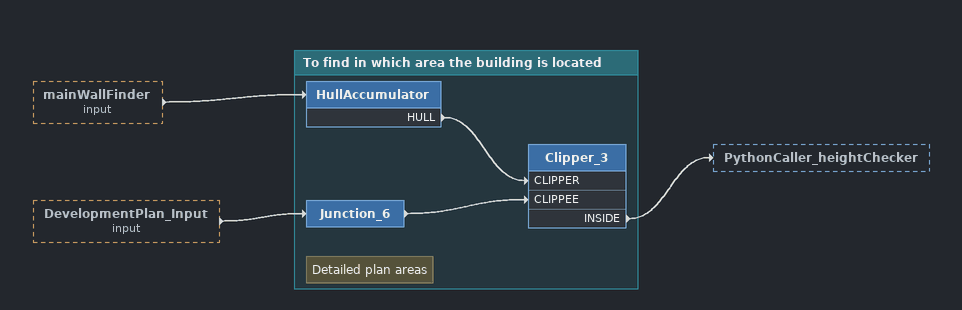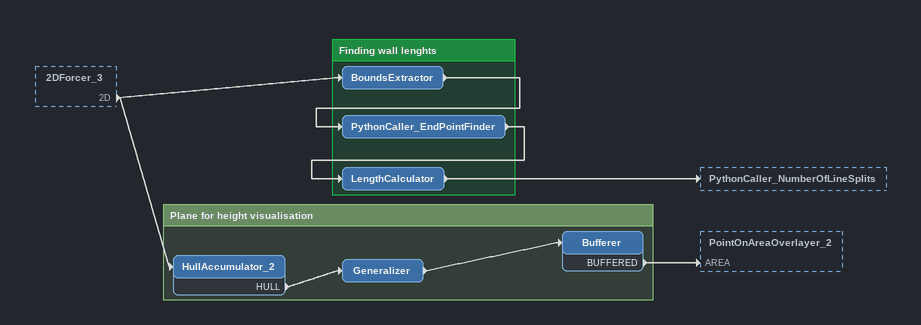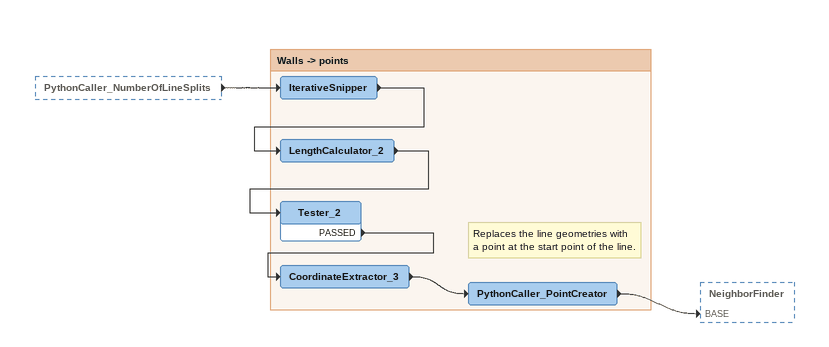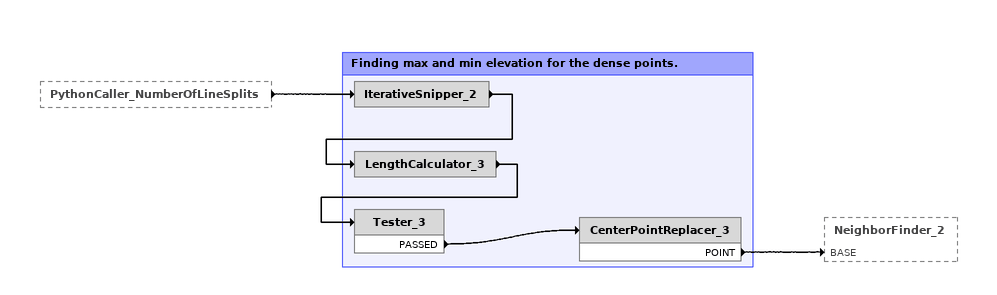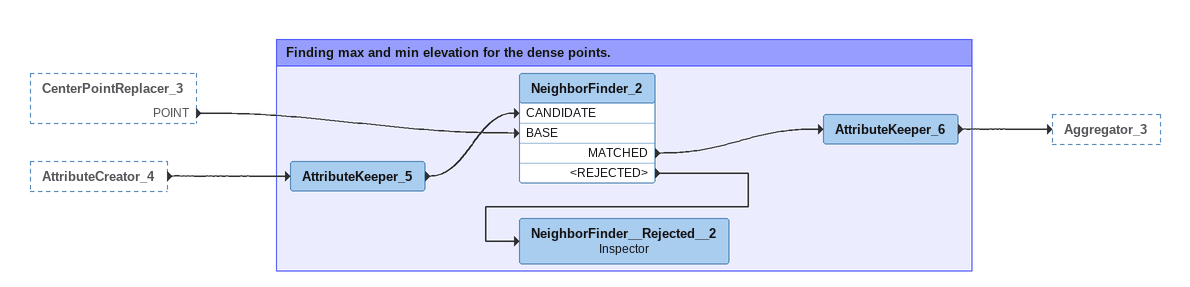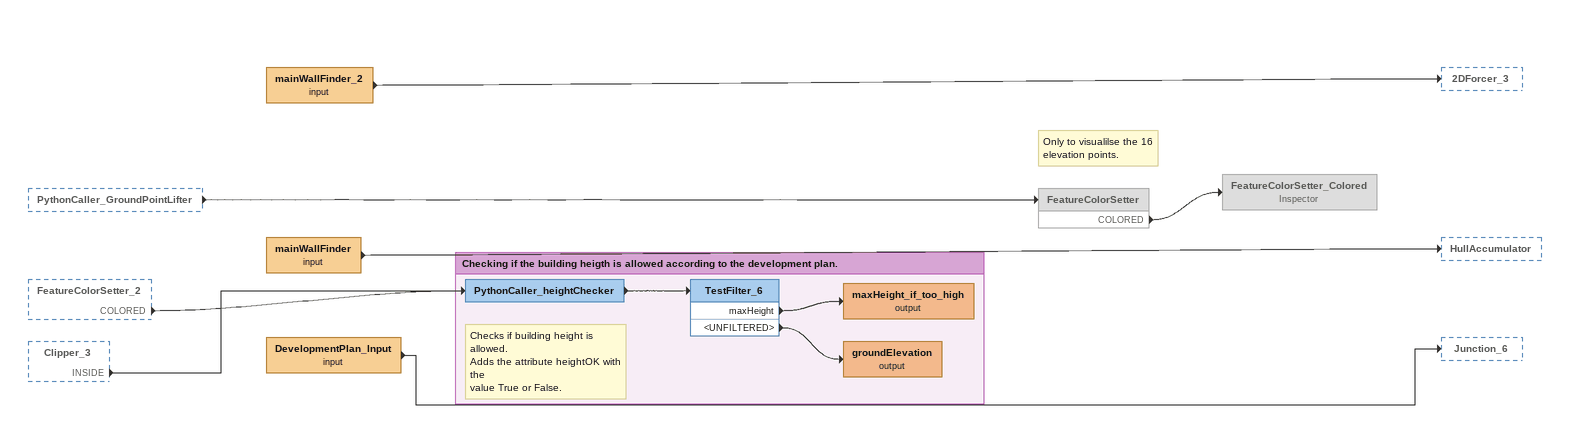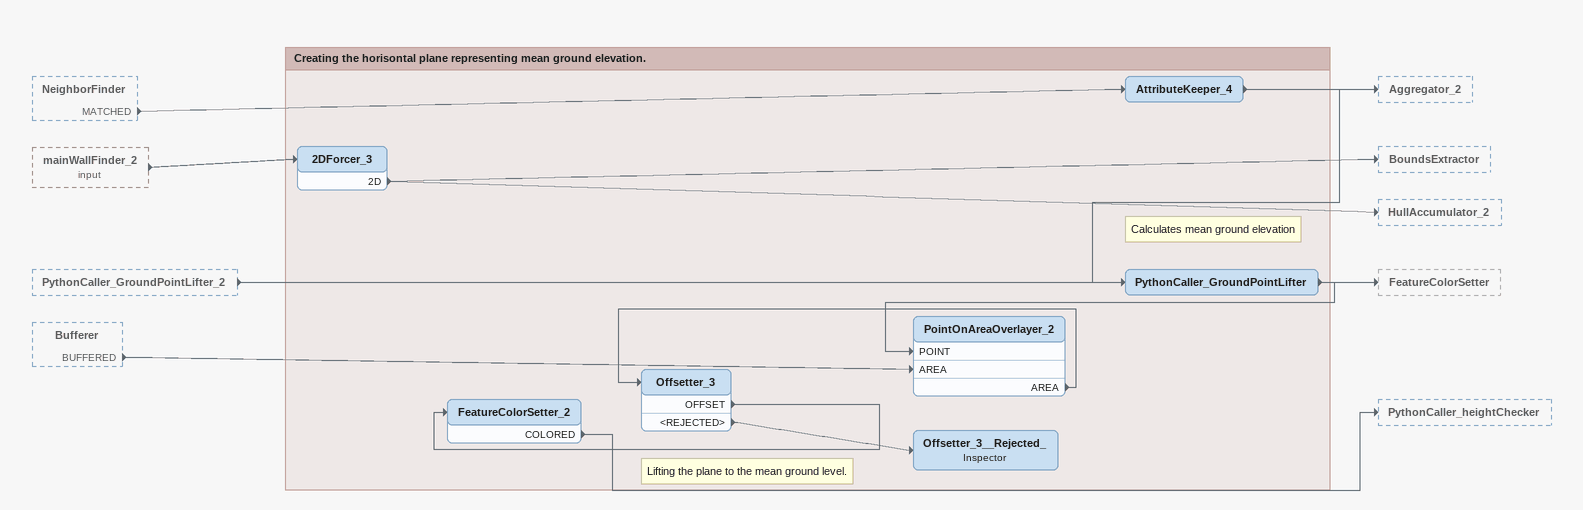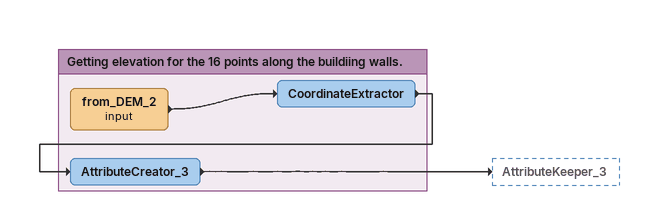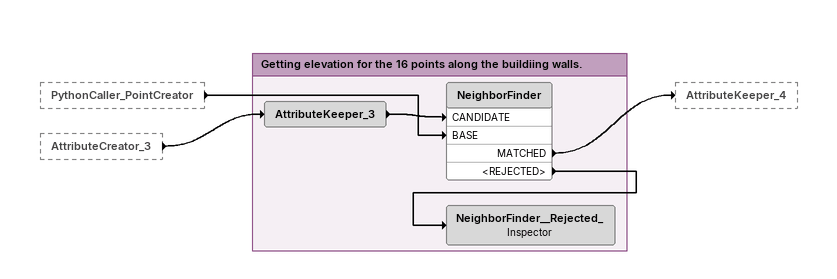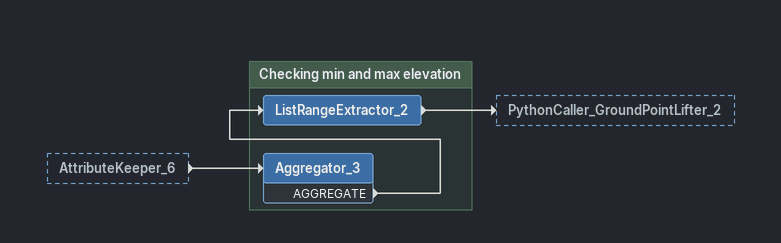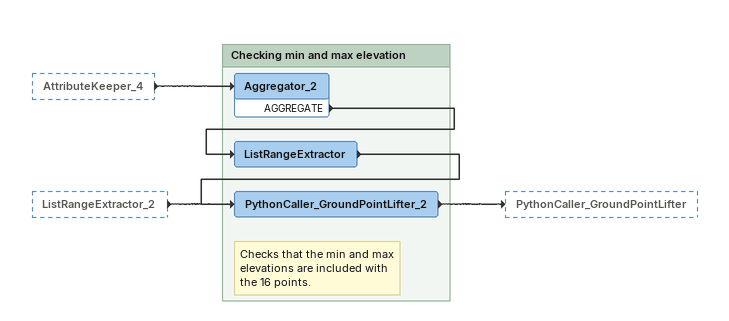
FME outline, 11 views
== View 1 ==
mainWallFinder (input) [outside]
    -> HullAccumulator
DevelopmentPlan_Input (input) [outside]
    -> Junction_6

Bookmark: To find in which area the building is located
HullAccumulator
    HULL -> Clipper_3 [CLIPPER]
Note: Detailed plan areas
Junction_6
    -> Clipper_3 [CLIPPEE]
Clipper_3
    INSIDE -> PythonCaller_heightChecker

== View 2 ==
2DForcer_3 [outside]
    2D -> BoundsExtractor
    2D -> HullAccumulator_2

Bookmark: Finding wall lenghts
BoundsExtractor
    -> PythonCaller_EndPointFinder
PythonCaller_EndPointFinder
    -> LengthCalculator
LengthCalculator
    -> PythonCaller_NumberOfLineSplits

Bookmark: Plane for height visualisation
HullAccumulator_2
    HULL -> Generalizer
Generalizer
    -> Bufferer
Bufferer
    BUFFERED -> PointOnAreaOverlayer_2 [AREA]

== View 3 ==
PythonCaller_NumberOfLineSplits [outside]
    -> IterativeSnipper

Bookmark: Walls -> points
IterativeSnipper
    -> LengthCalculator_2
LengthCalculator_2
    -> Tester_2
Tester_2
    PASSED -> CoordinateExtractor_3
CoordinateExtractor_3
    -> PythonCaller_PointCreator
Note: Replaces the line geometries with / a point at the start point of the line.
PythonCaller_PointCreator
    -> NeighborFinder [BASE]

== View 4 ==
PythonCaller_NumberOfLineSplits [outside]
    -> IterativeSnipper_2

Bookmark: Finding max and min elevation for the dense points.
IterativeSnipper_2
    -> LengthCalculator_3
LengthCalculator_3
    -> Tester_3
Tester_3
    PASSED -> CenterPointReplacer_3
CenterPointReplacer_3
    POINT -> NeighborFinder_2 [BASE]

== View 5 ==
CenterPointReplacer_3 [outside]
    POINT -> NeighborFinder_2 [BASE]
AttributeCreator_4 [outside]
    -> AttributeKeeper_5

Bookmark: Finding max and min elevation for the dense points.
AttributeKeeper_5
    -> NeighborFinder_2 [CANDIDATE]
NeighborFinder_2
    MATCHED -> AttributeKeeper_6
    <REJECTED> -> NeighborFinder__Rejected__2
AttributeKeeper_6
    -> Aggregator_3
NeighborFinder__Rejected__2: Inspector

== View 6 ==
PythonCaller_GroundPointLifter [outside]
    -> FeatureColorSetter
FeatureColorSetter_2 [outside]
    COLORED -> PythonCaller_heightChecker
Clipper_3 [outside]
    INSIDE -> PythonCaller_heightChecker
mainWallFinder_2 (input)
    -> 2DForcer_3
mainWallFinder (input)
    -> HullAccumulator
DevelopmentPlan_Input (input)
    -> Junction_6
Note: Only to visualilse the 16 / elevation points.
FeatureColorSetter [off]
    COLORED -> FeatureColorSetter_Colored
FeatureColorSetter_Colored: Inspector [off]

Bookmark: Checking if the building heigth is allowed according to the development plan.
Note: Checks if building height is allowed. / Adds the attribute heightOK with the / value True or False.
PythonCaller_heightChecker
    -> TestFilter_6
TestFilter_6
    maxHeight -> maxHeight_if_too_high (output)
    <UNFILTERED> -> groundElevation (output)
maxHeight_if_too_high (output)
groundElevation (output)

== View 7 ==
NeighborFinder [outside]
    MATCHED -> AttributeKeeper_4
mainWallFinder_2 (input) [outside]
    -> 2DForcer_3
PythonCaller_GroundPointLifter_2 [outside]
    -> PythonCaller_GroundPointLifter
Bufferer [outside]
    BUFFERED -> PointOnAreaOverlayer_2 [AREA]

Bookmark: Creating the horisontal plane representing mean ground elevation.
2DForcer_3
    2D -> BoundsExtractor
    2D -> HullAccumulator_2
AttributeKeeper_4
    -> Aggregator_2
    -> PythonCaller_GroundPointLifter
Note: Calculates mean ground elevation
PythonCaller_GroundPointLifter
    -> PointOnAreaOverlayer_2 [POINT]
    -> FeatureColorSetter
PointOnAreaOverlayer_2
    AREA -> Offsetter_3
Note: Lifting the plane to the mean ground level.
Offsetter_3
    OFFSET -> FeatureColorSetter_2
    <REJECTED> -> Offsetter_3__Rejected_
FeatureColorSetter_2
    COLORED -> PythonCaller_heightChecker
Offsetter_3__Rejected_: Inspector

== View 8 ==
Bookmark: Getting elevation for the 16 points along the buildiing walls.
from_DEM_2 (input)
    -> CoordinateExtractor
CoordinateExtractor
    -> AttributeCreator_3
AttributeCreator_3
    -> AttributeKeeper_3

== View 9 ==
PythonCaller_PointCreator [outside]
    -> NeighborFinder [BASE]
AttributeCreator_3 [outside]
    -> AttributeKeeper_3

Bookmark: Getting elevation for the 16 points along the buildiing walls.
AttributeKeeper_3
    -> NeighborFinder [CANDIDATE]
NeighborFinder
    MATCHED -> AttributeKeeper_4
    <REJECTED> -> NeighborFinder__Rejected_
NeighborFinder__Rejected_: Inspector

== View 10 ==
AttributeKeeper_6 [outside]
    -> Aggregator_3

Bookmark: Checking min and max elevation
Aggregator_3
    AGGREGATE -> ListRangeExtractor_2
ListRangeExtractor_2
    -> PythonCaller_GroundPointLifter_2

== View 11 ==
AttributeKeeper_4 [outside]
    -> Aggregator_2
ListRangeExtractor_2 [outside]
    -> PythonCaller_GroundPointLifter_2

Bookmark: Checking min and max elevation
Aggregator_2
    AGGREGATE -> ListRangeExtractor
ListRangeExtractor
    -> PythonCaller_GroundPointLifter_2
Note: Checks that the min and max / elevations are included with / the 16 points.
PythonCaller_GroundPointLifter_2
    -> PythonCaller_GroundPointLifter
